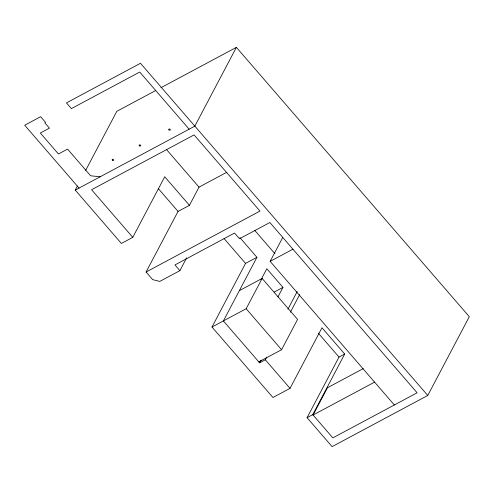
<?xml version="1.0" encoding="UTF-8"?>
<svg xmlns="http://www.w3.org/2000/svg" width="494" height="494" viewBox="0 0 494 494"><rect width="100%" height="100%" fill="white"/><g stroke="black" fill="none" stroke-linecap="round" stroke-linejoin="round"><path stroke-width="0.74" d="M186.676 257.788L179.896 270.65L159.778 281.413L152.683 279.635L146.094 272.015L178.044 211.413L189.437 205.325L164.724 176.753L132.775 237.348L121.388 243.443L75.261 190.11L77.41 186.04M85.647 170.418L116.8 111.335L155.524 90.612M239.936 237.651L256.929 257.3L245.543 263.395L211.994 327.022L272.941 397.497L290.027 388.358L321.977 327.757L344.707 354.044L339.014 357.088L307.064 417.689L332.104 446.638L427.767 395.459L469.3 316.685L236.379 47.362L194.84 126.137L75.261 190.11M189.437 205.325L199.02 187.14L226.851 172.252M256.929 257.3L223.381 320.933L259.622 362.837L265.315 359.786L266.748 357.069M394.354 404.981L270.15 261.363L282.729 237.503M261.073 279.616L266.816 268.73L282.957 287.397L277.937 296.919M211.994 327.022L246.16 308.744L262.135 278.443L297.561 319.408L281.586 349.709L258.813 361.898M259.622 362.837L261.054 360.12M287.909 309.182L297.221 291.528M290.379 312.251L299.691 294.591M307.064 417.689L312.758 414.645L344.707 354.044M160.964 87.71L236.379 47.362M146.094 272.015L259.98 211.086L194.093 134.899L91.594 189.733L132.775 237.348M270.15 261.363L292.923 249.18M239.355 290.633L262.135 278.443M274.25 292.053L282.957 287.397M363.281 368.592L327.466 387.753L313.085 415.022L374.582 382.121M100.134 176.809L90.63 175.778L67.561 149.102L58.446 153.974L40.329 133.022L49.437 128.15L44.824 122.815L45.584 122.413L40.644 116.695L24.7 125.229L79.059 188.078M427.767 395.459L140.481 63.281L66.455 102.888L71.402 108.6L139.728 72.044L189.146 129.187M254.793 230.445L274.948 253.755M166.324 149.342L199.02 187.14M318.26 333.092L339.014 357.088M224.048 238.54L245.543 263.395M158.383 188.677L178.044 211.413M246.16 308.744L281.586 349.709M265.315 359.786L290.027 388.358M312.758 414.645L332.857 437.882L417.127 392.792L269.866 222.516L239.497 238.763L234.551 233.044L174.95 264.932L179.896 270.65M112.262 160.068A0.809 0.611 27.8 0 0 113.589 160.402A0.809 0.611 27.8 0 0 113.003 159.29A0.809 0.611 27.8 0 0 112.262 160.068M139.222 145.644A0.809 0.611 27.8 0 0 140.555 145.977A0.809 0.611 27.8 0 0 139.969 144.859A0.809 0.611 27.8 0 0 139.222 145.644M168.862 129.786A0.809 0.611 27.8 0 0 170.189 130.12A0.809 0.611 27.8 0 0 169.609 129.008A0.809 0.611 27.8 0 0 168.862 129.786"/></g></svg>
